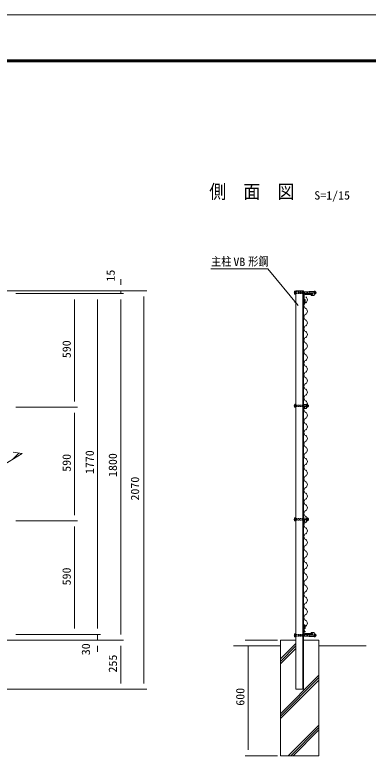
# Model space of a CAD drawing. Units: millimetres, scale not verified. Extents: x -4455 to 4455, y -3150 to 3150.
# Drawn here: x -1088 to 747, y -705 to 3150 of the extents above; entities that cross this region are included whole.
import ezdxf
from ezdxf.enums import TextEntityAlignment as Align

# ---------------------------------------------------------------- set-up
doc = ezdxf.new("R2010")
doc.units = ezdxf.units.MM
doc.header["$LTSCALE"] = 30
doc.linetypes.add('USER1', pattern=[2, 1.25, -0.25, 0.25, -0.25])
doc.linetypes.add('USER2', pattern=[0.375, 0.25, -0.125])
for name, color, linetype, lineweight in [('0-0_6文字', 3, 'Continuous', 9), ('0-1_4基礎', 4, 'Continuous', 18), ('0-2_5寸法', 1, 'Continuous', 18), ('0-5_1部材', 3, 'Continuous', 18), ('0-9_8部品', 3, 'Continuous', 18), ('0-B_2網', 4, 'Continuous', 18), ('0-C_GL', 7, 'Continuous', 9), ('0-E_D-TTL', 7, 'Continuous', 9)]:
    doc.layers.add(name, color=color, linetype=linetype, lineweight=lineweight)
doc.styles.add('ＭＳ ゴシック', font='')
doc.styles.get('ＭＳ ゴシック').set_extended_font_data('MS Gothic')

msp = doc.modelspace()

# ---------------------------------------------------------------- linework, layer by layer
at = {"layer": '0-0_6文字', "color": 7}
msp.add_lwpolyline([(-70.74, 1830.67), (225.83, 1830.67), (384.03, 1640.64)], dxfattribs=at)
msp.add_solid([(385.31, 1639.1), (362.11, 1658.82), (370.12, 1665.49)], dxfattribs=at)
at = {"layer": '0-1_4基礎', "color": 7, "lineweight": 9}
for p, q in [((291, -97.08), (371, -97.08)), ((291, -97.08), (291, -697.08)), ((411, -97.08), (491, -97.08)), ((491, -97.08), (491, -697.08)), ((291, -697.08), (491, -697.08))]:
    msp.add_line(p, q, dxfattribs=at)
at = {"layer": '0-1_4基礎'}
for p, q in [((291, -194.57), (371, -114.57)), ((291, -207.07), (371, -127.07)), ((291, -219.57), (371, -139.57)), ((291, -479.16), (491, -279.16)), ((291, -491.66), (491, -291.66)), ((291, -504.16), (491, -304.16)), ((332.39, -697.08), (491, -538.47)), ((344.89, -697.08), (491, -550.97)), ((357.39, -697.08), (491, -563.47))]:
    msp.add_line(p, q, dxfattribs=at)
at = {"layer": '0-2_5寸法'}
for p, q in [((-538.2, 1747.92), (-538.2, 1777.92)), ((-1461.15, 1717.92), (-523.2, 1717.92)), ((-1082.83, 1717.92), (-403.2, 1717.92)), ((-1082.83, 1702.92), (-523.2, 1702.92)), ((-1082.83, 1702.92), (-643.2, 1702.92)), ((-1082.83, 1702.92), (-523.2, 1702.92)), ((-1082.83, 1702.92), (-763.2, 1702.92)), ((-538.2, 1702.92), (-538.2, 1717.92)), ((-778.2, 1142.92), (-778.2, 1672.92)), ((-658.2, 1672.92), (-658.2, -37.08)), ((-538.2, 1672.92), (-538.2, 1642.92)), ((-538.2, 1672.92), (-538.2, -67.08)), ((-418.2, -322.08), (-418.2, 1687.92)), ((-1082.83, 1112.92), (-763.2, 1112.92)), ((-1082.83, 1112.92), (-763.2, 1112.92)), ((-778.2, 552.92), (-778.2, 1082.92)), ((-1082.83, 522.92), (-763.2, 522.92)), ((-1082.83, 522.92), (-763.2, 522.92)), ((-778.2, 492.92), (-778.2, -37.08)), ((-658.2, -37.08), (-658.2, -7.08)), ((-1082.83, -67.08), (-643.2, -67.08)), ((-1082.83, -67.08), (-763.2, -67.08)), ((-1082.83, -67.08), (-643.2, -67.08)), ((-658.2, -97.08), (-658.2, -67.08)), ((-1409.87, -97.08), (-523.2, -97.08)), ((-1082.83, -97.08), (-643.2, -97.08)), ((-1082.83, -97.08), (-523.2, -97.08)), ((276, -97.08), (108.84, -97.08)), ((-658.2, -127.08), (-658.2, -157.08)), ((-538.2, -127.08), (-538.2, -322.08)), ((123.84, -127.08), (123.84, -667.08)), ((-1461.15, -352.08), (-523.2, -352.08)), ((-1461.15, -352.08), (-403.2, -352.08)), ((276, -697.08), (108.84, -697.08))]:
    msp.add_line(p, q, dxfattribs=at)
at = {"layer": '0-5_1部材', "color": 7, "lineweight": 9}
for p, q in [((371, 1717.92), (371, -352.08)), ((407.5, 1717.92), (407.5, -352.08)), ((411, 1717.92), (411, -352.08)), ((411, 1657.92), (411, 1697.92)), ((419.5, 1698.92), (453, 1698.92)), ((411, 1654.33), (415.88, 1658.1)), ((411, 1657.92), (412, 1657.92)), ((415, 1660.92), (415, 1694.42)), ((415.88, 1671.77), (415.88, 1658.1)), ((419.38, 1671.77), (415.88, 1671.77)), ((419.38, 1671.77), (419.38, 1656.38)), ((411, 1649.9), (419.38, 1656.38)), ((411, -14.06), (419.38, -20.54)), ((411, -18.48), (415.88, -22.25)), ((411, -22.08), (411, -62.08)), ((411, -22.08), (412, -22.08)), ((415, -25.08), (415, -58.58)), ((415.88, -35.92), (415.88, -22.25)), ((419.38, -35.92), (415.88, -35.92)), ((419.38, -35.92), (419.38, -20.54)), ((419.5, -63.08), (453, -63.08))]:
    msp.add_line(p, q, dxfattribs=at)
at = {"layer": '0-5_1部材', "color": 4}
for p in [(-1139.92, 816.39), (-1097.83, 878.74)]:
    msp.add_line(p, (-1050.14, 872.1), dxfattribs=at)
at = {"layer": '0-5_1部材', "color": 7, "lineweight": 9}
for points in [[(416, 1702.92), (456, 1702.92), (456, 1701.92)], [(416, -67.08), (456, -67.08), (456, -66.08)]]:
    msp.add_lwpolyline(points, dxfattribs=at)
for centre, radius, start, end in [((416, 1697.92), 5, 90, 180), ((419.5, 1694.42), 4.5, 90, 180), ((453, 1701.92), 3, 270, 0), ((412, 1660.92), 3, 270, 0), ((412, -25.08), 3, 0, 90), ((416, -62.08), 5, 180, 270), ((419.5, -58.58), 4.5, 180, 270), ((453, -66.08), 3, 0, 90)]:
    msp.add_arc(centre, radius, start, end, dxfattribs=at)
at = {"layer": '0-9_8部品', "color": 1, "linetype": 'USER1'}
for p, q in [((479.23, 1707.37), (358.63, 1707.37)), ((439.33, 1120.06), (360.29, 1120.06)), ((439.33, 530.06), (360.29, 530.06)), ((479.23, -71.53), (358.63, -71.53))]:
    msp.add_line(p, q, dxfattribs=at)
at = {"layer": '0-9_8部品'}
for p, q in [((364.6, 1701.45), (365.71, 1699.53)), ((365.29, 1711.37), (371, 1711.37)), ((365.29, 1703.37), (371, 1703.37)), ((365.71, 1715.21), (371, 1715.21)), ((411, 1711.37), (440.81, 1711.37)), ((411, 1703.37), (440.81, 1703.37)), ((440.81, 1713.69), (465.81, 1713.69)), ((440.81, 1713.69), (440.81, 1703.19)), ((440.81, 1703.19), (455.56, 1703.19)), ((450.81, 1698.69), (455.56, 1698.69)), ((450.81, 1698.69), (450.81, 1693.69)), ((465.81, 1699.53), (465.81, 1715.21)), ((465.81, 1713.69), (465.81, 1693.69)), ((471.52, 1711.37), (465.81, 1711.37)), ((471.52, 1703.37), (465.81, 1703.37)), ((471.1, 1699.53), (465.81, 1699.53)), ((472.21, 1701.45), (471.1, 1699.53)), ((472.21, 1701.45), (472.21, 1713.29)), ((450.81, 1693.69), (465.81, 1693.69)), ((364.6, 1114.14), (364.6, 1125.98)), ((365.29, 1124.06), (371, 1124.06)), ((371, 1112.22), (371, 1127.9)), ((411, 1126.38), (426.75, 1126.38)), ((426.75, 1112.22), (426.75, 1127.9)), ((432.04, 1127.9), (426.75, 1127.9)), ((426.75, 1126.38), (426.75, 1106.38)), ((432.46, 1124.06), (426.75, 1124.06)), ((433.15, 1125.98), (432.04, 1127.9)), ((433.15, 1114.14), (433.15, 1125.98)), ((433.15, 1124.06), (436.7, 1124.06)), ((436.7, 1116.06), (436.7, 1124.06)), ((364.6, 1114.14), (365.71, 1112.22)), ((365.29, 1116.06), (371, 1116.06)), ((365.71, 1112.22), (371, 1112.22)), ((411, 1115.88), (416.5, 1115.88)), ((411.75, 1111.38), (416.5, 1111.38)), ((432.46, 1116.06), (426.75, 1116.06)), ((433.15, 1116.06), (436.7, 1116.06)), ((364.6, 524.14), (364.6, 535.98)), ((364.6, 524.14), (365.71, 522.22)), ((365.29, 534.06), (371, 534.06)), ((365.29, 526.06), (371, 526.06)), ((365.71, 522.22), (371, 522.22)), ((371, 522.22), (371, 537.9)), ((411, 536.38), (426.75, 536.38)), ((411, 525.88), (416.5, 525.88)), ((411.75, 521.38), (416.5, 521.38)), ((426.75, 522.22), (426.75, 537.9)), ((432.04, 537.9), (426.75, 537.9)), ((426.75, 536.38), (426.75, 516.38)), ((432.46, 534.06), (426.75, 534.06)), ((432.46, 526.06), (426.75, 526.06)), ((433.15, 535.98), (432.04, 537.9)), ((433.15, 524.14), (433.15, 535.98)), ((433.15, 534.06), (436.7, 534.06)), ((433.15, 526.06), (436.7, 526.06)), ((436.7, 526.06), (436.7, 534.06)), ((364.6, -65.61), (365.71, -63.69)), ((365.29, -67.53), (371, -67.53)), ((365.29, -75.53), (371, -75.53)), ((411, -67.53), (440.81, -67.53)), ((411, -75.53), (440.81, -75.53)), ((440.81, -67.35), (455.56, -67.35)), ((440.81, -77.85), (440.81, -67.35)), ((450.81, -57.85), (465.81, -57.85)), ((450.81, -62.85), (450.81, -57.85)), ((450.81, -62.85), (455.56, -62.85)), ((465.81, -77.85), (465.81, -57.85)), ((465.81, -63.69), (465.81, -79.37)), ((471.1, -63.69), (465.81, -63.69)), ((471.52, -67.53), (465.81, -67.53)), ((471.52, -75.53), (465.81, -75.53)), ((472.21, -65.61), (471.1, -63.69)), ((472.21, -65.61), (472.21, -77.45)), ((365.71, -79.37), (371, -79.37)), ((440.81, -77.85), (465.81, -77.85))]:
    msp.add_line(p, q, dxfattribs=at)
at = {"layer": '0-9_8部品', "color": 7, "lineweight": 9}
msp.add_line((411, 1717.92), (371, 1717.92), dxfattribs=at)
at = {"layer": '0-9_8部品', "linetype": 'USER2'}
for p, q in [((371, 1711.37), (411, 1711.37)), ((371, 1703.37), (411, 1703.37)), ((371, 1124.06), (411, 1124.06)), ((371, 1116.06), (411, 1116.06)), ((371, 534.06), (411, 534.06)), ((371, 526.06), (411, 526.06)), ((371, -67.53), (411, -67.53)), ((371, -75.53), (411, -75.53))]:
    msp.add_line(p, q, dxfattribs=at)
at = {"layer": '0-9_8部品', "color": 1}
for p, q in [((433.15, 1123.26), (437.11, 1123.26)), ((433.15, 1116.86), (437.11, 1116.86)), ((433.15, 533.26), (437.11, 533.26)), ((433.15, 526.86), (437.11, 526.86))]:
    msp.add_line(p, q, dxfattribs=at)
at = {"layer": '0-9_8部品'}
for points in [[(364.6, 1701.45), (364.6, 1713.29), (365.71, 1715.21)], [(365.71, 1699.53), (371, 1699.53), (371, 1715.21)], [(472.21, 1713.29), (471.1, 1715.21), (465.81, 1715.21)], [(364.6, 1125.98), (365.71, 1127.9), (371, 1127.9)], [(411.75, 1111.38), (411.75, 1106.38), (426.75, 1106.38)], [(433.15, 1114.14), (432.04, 1112.22), (426.75, 1112.22)], [(364.6, 535.98), (365.71, 537.9), (371, 537.9)], [(411.75, 521.38), (411.75, 516.38), (426.75, 516.38)], [(433.15, 524.14), (432.04, 522.22), (426.75, 522.22)], [(364.6, -65.61), (364.6, -77.45), (365.71, -79.37)], [(365.71, -63.69), (371, -63.69), (371, -79.37)], [(472.21, -77.45), (471.1, -79.37), (465.81, -79.37)]]:
    msp.add_lwpolyline(points, dxfattribs=at)
for centre, radius, start, end in [((367.63, 1713.29), 3.03, 180, 219.3382), ((376.6, 1707.37), 12, 160.52878, 199.47122), ((367.63, 1701.45), 3.03, 140.6618, 180), ((455.56, 1700.94), 2.25, 270, 90), ((469.18, 1713.29), 3.03, 320.6618, 0), ((460.21, 1707.37), 12, 340.52878, 19.47122), ((469.18, 1701.45), 3.03, 0, 39.3382), ((469.06, 1707.37), 6.71, 298.05542, 61.94458), ((367.63, 1125.98), 3.03, 180, 219.3382), ((376.6, 1120.06), 12, 160.52878, 199.47122), ((430.12, 1125.98), 3.03, 320.6618, 0), ((421.15, 1120.06), 12, 340.52878, 19.47122), ((429.78, 1120.06), 8, 330, 30), ((367.63, 1114.14), 3.03, 140.6618, 180), ((416.5, 1113.63), 2.25, 270, 90), ((430.12, 1114.14), 3.03, 0, 39.3382), ((367.63, 535.98), 3.03, 180, 219.3382), ((376.6, 530.06), 12, 160.52878, 199.47122), ((367.63, 524.14), 3.03, 140.6618, 180), ((416.5, 523.63), 2.25, 270, 90), ((430.12, 535.98), 3.03, 320.6618, 0), ((421.15, 530.06), 12, 340.52878, 19.47122), ((430.12, 524.14), 3.03, 0, 39.3382), ((429.78, 530.06), 8, 330, 30), ((367.63, -65.61), 3.03, 180, 219.3382), ((376.6, -71.53), 12, 160.52878, 199.47122), ((367.63, -77.45), 3.03, 140.6618, 180), ((455.56, -65.1), 2.25, 270, 90), ((469.18, -65.61), 3.03, 320.6618, 0), ((460.21, -71.53), 12, 340.52878, 19.47122), ((469.18, -77.45), 3.03, 0, 39.3382), ((469.06, -71.53), 6.71, 298.05542, 61.94458)]:
    msp.add_arc(centre, radius, start, end, dxfattribs=at)
at = {"layer": '0-B_2網'}
for p, q in [((-1100.32, 840.97), (-1066.86, 874.43)), ((-1051.49, 871.27), (-1052.67, 872.46))]:
    msp.add_line(p, q, dxfattribs=at)
at = {"layer": '0-B_2網', "color": 2}
for centre, start, end in [((414.57, 1670.63), 298.07249, 61.92751), ((430.57, 1640.63), 118.07249, 241.92751), ((414.57, 1610.63), 298.07249, 61.92751), ((430.57, 1580.63), 118.07249, 241.92751), ((414.57, 1550.63), 298.07249, 61.92751), ((430.57, 1520.63), 118.07249, 241.92751), ((414.57, 1490.63), 298.07249, 61.92751), ((430.57, 1460.63), 118.07249, 241.92751), ((414.57, 1430.63), 298.07249, 61.92751), ((430.57, 1400.63), 118.07249, 241.92751), ((430.57, 1340.63), 118.07249, 241.92751), ((414.57, 1370.63), 298.07249, 61.92751), ((414.57, 1310.63), 298.07249, 61.92751), ((430.57, 1280.63), 118.07249, 241.92751), ((430.57, 1220.63), 118.07249, 241.92751), ((414.57, 1250.63), 298.07249, 61.92751), ((414.57, 1190.63), 298.07249, 61.92751), ((430.57, 1160.63), 118.07249, 241.92751), ((414.57, 1130.63), 298.07249, 61.92751), ((430.57, 1100.63), 118.07249, 241.92751), ((414.57, 1070.63), 298.07249, 61.92751), ((430.57, 1040.63), 118.07249, 241.92751), ((414.57, 1010.63), 298.07249, 61.92751), ((430.57, 980.63), 118.07249, 241.92751), ((414.57, 950.63), 298.07249, 61.92751), ((430.57, 920.63), 118.07249, 241.92751), ((414.57, 890.63), 298.07249, 61.92751), ((430.57, 860.63), 118.07249, 241.92751), ((430.57, 800.63), 118.07249, 241.92751), ((414.57, 830.63), 298.07249, 61.92751), ((414.57, 770.63), 298.07249, 61.92751), ((430.57, 740.63), 118.07249, 241.92751), ((430.57, 680.63), 118.07249, 241.92751), ((414.57, 710.63), 298.07249, 61.92751), ((414.57, 650.63), 298.07249, 61.92751), ((430.57, 620.63), 118.07249, 241.92751), ((414.57, 590.63), 298.07249, 61.92751), ((430.57, 560.63), 118.07249, 241.92751), ((414.57, 530.63), 298.07249, 61.92751), ((430.57, 500.63), 118.07249, 241.92751), ((414.57, 470.63), 298.07249, 61.92751), ((430.57, 440.63), 118.07249, 241.92751), ((414.57, 410.63), 298.07249, 61.92751), ((430.57, 380.63), 118.07249, 241.92751), ((414.57, 350.63), 298.07249, 61.92751), ((430.57, 320.63), 118.07249, 241.92751), ((430.57, 260.63), 118.07249, 241.92751), ((414.57, 290.63), 298.07249, 61.92751), ((414.57, 230.63), 298.07249, 61.92751), ((430.57, 200.63), 118.07249, 241.92751), ((430.57, 140.63), 118.07249, 241.92751), ((414.57, 170.63), 298.07249, 61.92751), ((414.57, 110.63), 298.07249, 61.92751), ((430.57, 80.63), 118.07249, 241.92751), ((414.57, 50.63), 298.07249, 61.92751), ((430.57, 20.63), 118.07249, 241.92751), ((414.57, -9.37), 298.07249, 61.92751), ((430.57, -39.37), 118.07249, 241.92751)]:
    msp.add_arc(centre, 17, start, end, dxfattribs=at)
at = {"layer": '0-C_GL'}
for p, q in [((291, -127.08), (48.27, -127.08)), ((736.28, -127.08), (491, -127.08)), ((371, -352.08), (411, -352.08))]:
    msp.add_line(p, q, dxfattribs=at)
at = {"layer": '0-E_D-TTL', "color": 2, "lineweight": 18}
msp.add_lwpolyline([(-4454.56, 3150.45), (4455.14, 3150.45), (4455.14, -3149.97), (-4454.56, -3149.97)], close=True, dxfattribs=at)
at = {"layer": '0-E_D-TTL'}
for points in [[(-4168.18, 2917.11), (4168.75, 2917.11), (4168.75, -2916.62), (-4168.18, -2916.62)], [(-4165.53, 2914.45), (4166.1, 2914.45), (4166.1, -2913.97), (-4165.53, -2913.97)], [(-4162.87, 2911.8), (4163.45, 2911.8), (4163.45, -2911.32), (-4162.87, -2911.32)], [(-4160.22, 2909.15), (4160.8, 2909.15), (4160.8, -2908.67), (-4160.22, -2908.67)], [(-4157.57, 2906.5), (4158.15, 2906.5), (4158.15, -2906.02), (-4157.57, -2906.02)]]:
    msp.add_lwpolyline(points, close=True, dxfattribs=at)

# ---------------------------------------------------------------- texts
at = {"layer": '0-0_6文字', "color": 7, "style": 'ＭＳ ゴシック', "width": 0.9}
msp.add_text('側\u3000面\u3000図', height=72.14, dxfattribs=at).set_placement((-78.34, 2174.71), align=Align.BOTTOM_LEFT)
at = {"layer": '0-0_6文字', "style": 'ＭＳ ゴシック'}
for s, width, p in [('S=1/15', 1.05, (467.25, 2178.16)), ('主柱', 0.9, (-69.27, 1834.61)), ('VB', 1.05, (47.12, 1832.8)), ('形鋼', 0.9, (123.8, 1835.04))]:
    msp.add_text(s, height=43.33, dxfattribs=dict(at, width=width)).set_placement(p, align=Align.BOTTOM_LEFT)
at = {"layer": '0-2_5寸法', "color": 3, "style": 'ＭＳ ゴシック', "width": 1.05}
for s, p in [('15', (-556.5, 1765.21)), ('590', (-784.88, 1367.42)), ('590', (-784.88, 777.42)), ('1770', (-664.88, 765.42)), ('1800', (-544.88, 750.42)), ('2070', (-429.62, 628.06)), ('590', (-784.88, 187.42)), ('30', (-684.81, -175.24)), ('255', (-544.88, -265.08)), ('600', (117.16, -437.58))]:
    msp.add_text(s, height=43.33, rotation=90, dxfattribs=at).set_placement(p, align=Align.BOTTOM_LEFT)

doc.saveas('drawing.dxf')
